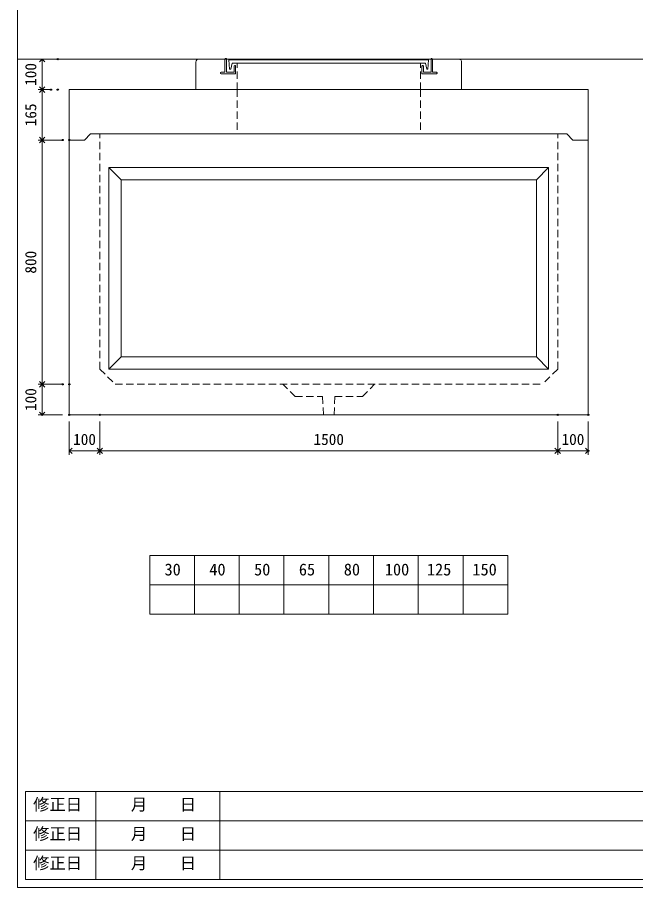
# Model space of a CAD drawing. Units: millimetres, scale not verified. Extents: x -6420 to 6420, y -3016 to 3016.
# Drawn here: x -1740 to 286, y -2684 to 166 of the extents above; entities that cross this region are included whole.
import ezdxf
from ezdxf.enums import TextEntityAlignment as Align

# ---------------------------------------------------------------- set-up
doc = ezdxf.new("R2010")
doc.units = ezdxf.units.MM
doc.header["$LTSCALE"] = 20
doc.header["$PDMODE"] = 32
doc.header["$PDSIZE"] = 4
doc.linetypes.add('DASHED1', pattern=[1.8, 1.2, -0.6])
doc.layers.add('0-1_Defpoints', color=7, linetype='Continuous')
for name, color, linetype, lineweight in [('0-2_waku', 7, 'Continuous', 18), ('0-3_gaikei', 7, 'Continuous', 18), ('0-4_kakure', 7, 'DASHED1', 5), ('0-5_sunpou', 7, 'Continuous', 5), ('0-8_uchigawa', 6, 'Continuous', 18), ('0-A_futa', 3, 'Continuous', 18), ('0-B_GL', 4, 'Continuous', 18), ('0-D_文字１', 7, 'Continuous', 18)]:
    doc.layers.add(name, color=color, linetype=linetype, lineweight=lineweight)
doc.styles.add('ＭＳ ゴシック', font='')
doc.styles.get('ＭＳ ゴシック').set_extended_font_data('MS Gothic')

# ---------------------------------------------------------------- blocks, each defined once
blk = doc.blocks.new('_Open90')
at = {"layer": '0-5_sunpou'}
blk.add_line((0, 0), (-1, 0), dxfattribs=at)
blk.add_lwpolyline([(-0.5, 0.5), (0, 0), (-0.5, -0.5)], dxfattribs=at)
blk = doc.blocks.new('D64')
at = {"layer": '0-1_Defpoints'}
for p in [(1013.24, 2375.17), (924.21, 1575.17), (1013.24, 1575.17)]:
    blk.add_point(p, dxfattribs=at)
at = {"layer": '0-5_sunpou'}
for p, q in [((991.24, 2375.17), (911.21, 2375.17)), ((924.21, 2357.17), (924.21, 1593.17)), ((991.24, 1575.17), (911.21, 1575.17))]:
    blk.add_line(p, q, dxfattribs=at)
at = {"layer": '0-5_sunpou', "xscale": 18, "yscale": 18}
for p, rotation in [((924.21, 2375.17), 90), ((924.21, 1575.17), 270)]:
    blk.add_blockref('_Open90', p, dxfattribs=dict(at, rotation=rotation))
at = {"layer": '0-5_sunpou', "style": 'ＭＳ ゴシック'}
blk.add_text('800', height=36.66, rotation=90, dxfattribs=at).set_placement((916.21, 1937.67), align=Align.BOTTOM_LEFT)
blk = doc.blocks.new('D65')
at = {"layer": '0-1_Defpoints'}
for p in [(991.24, 1575.17), (924.21, 1475.17), (1013.24, 1475.17)]:
    blk.add_point(p, dxfattribs=at)
at = {"layer": '0-5_sunpou'}
for p, q in [((969.24, 1575.17), (911.21, 1575.17)), ((924.21, 1557.17), (924.21, 1493.17)), ((991.24, 1475.17), (911.21, 1475.17))]:
    blk.add_line(p, q, dxfattribs=at)
at = {"layer": '0-5_sunpou', "xscale": 18, "yscale": 18}
for p, rotation in [((924.21, 1575.17), 90), ((924.21, 1475.17), 270)]:
    blk.add_blockref('_Open90', p, dxfattribs=dict(at, rotation=rotation))
at = {"layer": '0-5_sunpou', "style": 'ＭＳ ゴシック'}
blk.add_text('100', height=36.66, rotation=90, dxfattribs=at).set_placement((916.21, 1487.67), align=Align.BOTTOM_LEFT)
blk = doc.blocks.new('D66')
at = {"layer": '0-1_Defpoints'}
for p in [(1013.24, 1475.17), (1113.24, 1475.17), (1113.24, 1357.46)]:
    blk.add_point(p, dxfattribs=at)
at = {"layer": '0-5_sunpou'}
for p, q in [((1013.24, 1453.17), (1013.24, 1344.46)), ((1113.24, 1453.17), (1113.24, 1344.46)), ((1031.24, 1357.46), (1095.24, 1357.46))]:
    blk.add_line(p, q, dxfattribs=at)
at = {"layer": '0-5_sunpou', "xscale": 18, "yscale": 18, "rotation": 180}
blk.add_blockref('_Open90', (1013.24, 1357.46), dxfattribs=at)
at = {"layer": '0-5_sunpou', "xscale": 18, "yscale": 18}
blk.add_blockref('_Open90', (1113.24, 1357.46), dxfattribs=at)
at = {"layer": '0-5_sunpou', "style": 'ＭＳ ゴシック'}
blk.add_text('100', height=36.66, dxfattribs=at).set_placement((1025.74, 1365.46), align=Align.BOTTOM_LEFT)
blk = doc.blocks.new('D67')
at = {"layer": '0-1_Defpoints'}
for p in [(1113.24, 1475.17), (2613.24, 1475.17), (2613.24, 1357.46)]:
    blk.add_point(p, dxfattribs=at)
at = {"layer": '0-5_sunpou'}
for p, q in [((1113.24, 1453.17), (1113.24, 1344.46)), ((2613.24, 1453.17), (2613.24, 1344.46)), ((1131.24, 1357.46), (2595.24, 1357.46))]:
    blk.add_line(p, q, dxfattribs=at)
at = {"layer": '0-5_sunpou', "xscale": 18, "yscale": 18, "rotation": 180}
blk.add_blockref('_Open90', (1113.24, 1357.46), dxfattribs=at)
at = {"layer": '0-5_sunpou', "xscale": 18, "yscale": 18}
blk.add_blockref('_Open90', (2613.24, 1357.46), dxfattribs=at)
at = {"layer": '0-5_sunpou', "style": 'ＭＳ ゴシック'}
blk.add_text('1500', height=36.66, dxfattribs=at).set_placement((1813.24, 1365.46), align=Align.BOTTOM_LEFT)
blk = doc.blocks.new('D68')
at = {"layer": '0-1_Defpoints'}
for p in [(2613.24, 1475.17), (2713.24, 1475.17), (2713.24, 1357.46)]:
    blk.add_point(p, dxfattribs=at)
at = {"layer": '0-5_sunpou'}
for p, q in [((2613.24, 1453.17), (2613.24, 1344.46)), ((2713.24, 1453.17), (2713.24, 1344.46)), ((2631.24, 1357.46), (2695.24, 1357.46))]:
    blk.add_line(p, q, dxfattribs=at)
at = {"layer": '0-5_sunpou', "xscale": 18, "yscale": 18, "rotation": 180}
blk.add_blockref('_Open90', (2613.24, 1357.46), dxfattribs=at)
at = {"layer": '0-5_sunpou', "xscale": 18, "yscale": 18}
blk.add_blockref('_Open90', (2713.24, 1357.46), dxfattribs=at)
at = {"layer": '0-5_sunpou', "style": 'ＭＳ ゴシック'}
blk.add_text('100', height=36.66, dxfattribs=at).set_placement((2625.74, 1365.46), align=Align.BOTTOM_LEFT)
blk = doc.blocks.new('D53')
at = {"layer": '0-1_Defpoints'}
for p in [(975.38, 2640.17), (924.21, 2540.17), (975.38, 2540.17)]:
    blk.add_point(p, dxfattribs=at)
at = {"layer": '0-5_sunpou'}
for p, q in [((953.38, 2640.17), (911.21, 2640.17)), ((924.21, 2622.17), (924.21, 2558.17)), ((953.38, 2540.17), (911.21, 2540.17))]:
    blk.add_line(p, q, dxfattribs=at)
at = {"layer": '0-5_sunpou', "xscale": 18, "yscale": 18}
for p, rotation in [((924.21, 2640.17), 90), ((924.21, 2540.17), 270)]:
    blk.add_blockref('_Open90', p, dxfattribs=dict(at, rotation=rotation))
at = {"layer": '0-5_sunpou', "style": 'ＭＳ ゴシック'}
blk.add_text('100', height=36.66, rotation=90, dxfattribs=at).set_placement((916.21, 2552.67), align=Align.BOTTOM_LEFT)
blk = doc.blocks.new('D54')
at = {"layer": '0-1_Defpoints'}
for p in [(953.38, 2540.17), (924.21, 2375.17), (991.24, 2375.17)]:
    blk.add_point(p, dxfattribs=at)
at = {"layer": '0-5_sunpou'}
for p, q in [((931.38, 2540.17), (911.21, 2540.17)), ((924.21, 2522.17), (924.21, 2393.17)), ((969.24, 2375.17), (911.21, 2375.17))]:
    blk.add_line(p, q, dxfattribs=at)
at = {"layer": '0-5_sunpou', "xscale": 18, "yscale": 18}
for p, rotation in [((924.21, 2540.17), 90), ((924.21, 2375.17), 270)]:
    blk.add_blockref('_Open90', p, dxfattribs=dict(at, rotation=rotation))
at = {"layer": '0-5_sunpou', "style": 'ＭＳ ゴシック'}
blk.add_text('165', height=36.66, rotation=90, dxfattribs=at).set_placement((916.21, 2420.17), align=Align.BOTTOM_LEFT)

msp = doc.modelspace()

# ---------------------------------------------------------------- linework, layer by layer
at = {"layer": '0-2_waku'}
for p, q in [((-1739.54, 3016.31), (-1739.54, -2683.69)), ((-1306.21, -1596.36), (-1306.21, -1788.36)), ((-1306.21, -1596.36), (-1306.21, -1788.36)), ((-1306.21, -1596.36), (-1306.21, -1788.36)), ((-1306.21, -1596.36), (-1306.21, -1788.36)), ((-1306.21, -1596.36), (-132.87, -1596.36)), ((-1159.54, -1596.36), (-1159.54, -1788.36)), ((-1012.87, -1596.36), (-1012.87, -1788.36)), ((-1012.87, -1596.36), (-1012.87, -1788.36)), ((-866.21, -1596.36), (-866.21, -1788.36)), ((-719.54, -1596.36), (-719.54, -1788.36)), ((-572.87, -1596.36), (-572.87, -1788.36)), ((-426.21, -1596.36), (-426.21, -1788.36)), ((-279.54, -1596.36), (-279.54, -1788.36)), ((-132.87, -1596.36), (-132.87, -1788.36)), ((-1306.21, -1692.36), (-132.87, -1692.36)), ((-1306.21, -1788.36), (-132.87, -1788.36)), ((-1306.21, -1788.36), (-132.87, -1788.36)), ((-1712.87, -2369.03), (-1712.87, -2657.03)), ((-1712.87, -2369.03), (991.13, -2369.03)), ((-1482.87, -2369.03), (-1482.87, -2657.03)), ((-1076.21, -2369.03), (-1076.21, -2657.03)), ((-1076.21, -2369.03), (-1076.21, -2657.03)), ((-1712.87, -2465.03), (991.13, -2465.03)), ((-1712.87, -2561.03), (607.13, -2561.03)), ((-1712.87, -2657.03), (991.13, -2657.03)), ((-1739.54, -2683.69), (6420.46, -2683.69))]:
    msp.add_line(p, q, dxfattribs=at)
at = {"layer": '0-3_gaikei'}
for p, q in [((-1144.54, 29.64), (-1059.54, 29.64)), ((-379.54, 29.64), (-294.54, 29.64)), ((-1154.54, -70.36), (-1154.54, 19.64)), ((-284.54, -70.36), (-284.54, 19.64)), ((-1569.54, -70.36), (130.46, -70.36)), ((-1569.54, -70.36), (130.46, -70.36)), ((-1569.54, -70.36), (130.46, -70.36)), ((-1569.54, -70.36), (130.46, -70.36)), ((-1569.54, -85.36), (-1569.54, -70.36)), ((-1154.54, -70.36), (-284.54, -70.36)), ((-1154.54, -70.36), (-284.54, -70.36)), ((-1499.54, -215.36), (-1519.54, -235.36)), ((-1499.54, -215.36), (-1519.54, -235.36)), ((-1499.54, -215.36), (-1519.54, -235.36)), ((-1499.54, -215.36), (-1519.54, -235.36)), ((-1499.54, -215.36), (-1519.54, -235.36)), ((-1499.54, -215.36), (-1519.54, -235.36)), ((-1499.54, -215.36), (-1519.54, -235.36)), ((-1499.54, -215.36), (-1519.54, -235.36)), ((-1499.54, -215.36), (-1519.54, -235.36)), ((-1499.54, -215.36), (-1519.54, -235.36)), ((-1499.54, -215.36), (-1519.54, -235.36)), ((-1499.54, -215.36), (-1519.54, -235.36)), ((-1499.54, -215.36), (-1519.54, -235.36)), ((-1499.54, -215.36), (-1519.54, -235.36)), ((-1499.54, -215.36), (-1519.54, -235.36)), ((-1499.54, -215.36), (-1519.54, -235.36)), ((-1499.54, -215.36), (60.46, -215.36)), ((-1499.54, -215.36), (60.46, -215.36)), ((-1499.54, -215.36), (60.46, -215.36)), ((-1499.54, -215.36), (60.46, -215.36)), ((-1499.54, -215.36), (60.46, -215.36)), ((-1499.54, -215.36), (60.46, -215.36)), ((-1499.54, -215.36), (60.46, -215.36)), ((-1499.54, -215.36), (60.46, -215.36)), ((-1499.54, -215.36), (60.46, -215.36)), ((-1499.54, -215.36), (60.46, -215.36)), ((-1499.54, -215.36), (60.46, -215.36)), ((-1499.54, -215.36), (60.46, -215.36)), ((-1499.54, -215.36), (60.46, -215.36)), ((-1499.54, -215.36), (60.46, -215.36)), ((-1499.54, -215.36), (60.46, -215.36)), ((-1499.54, -215.36), (60.46, -215.36)), ((60.46, -215.36), (80.46, -235.36)), ((60.46, -215.36), (80.46, -235.36)), ((60.46, -215.36), (80.46, -235.36)), ((60.46, -215.36), (80.46, -235.36)), ((60.46, -215.36), (80.46, -235.36)), ((60.46, -215.36), (80.46, -235.36)), ((60.46, -215.36), (80.46, -235.36)), ((60.46, -215.36), (80.46, -235.36)), ((60.46, -215.36), (80.46, -235.36)), ((60.46, -215.36), (80.46, -235.36)), ((60.46, -215.36), (80.46, -235.36)), ((60.46, -215.36), (80.46, -235.36)), ((60.46, -215.36), (80.46, -235.36)), ((60.46, -215.36), (80.46, -235.36)), ((60.46, -215.36), (80.46, -235.36)), ((60.46, -215.36), (80.46, -235.36)), ((-1569.54, -235.36), (-1519.54, -235.36)), ((-1569.54, -235.36), (-1519.54, -235.36)), ((-1569.54, -235.36), (-1519.54, -235.36)), ((-1569.54, -235.36), (-1519.54, -235.36)), ((-1569.54, -235.36), (-1519.54, -235.36)), ((-1569.54, -235.36), (-1519.54, -235.36)), ((-1569.54, -235.36), (-1519.54, -235.36)), ((-1569.54, -235.36), (-1519.54, -235.36)), ((-1569.54, -235.36), (-1519.54, -235.36)), ((-1569.54, -235.36), (-1519.54, -235.36)), ((-1569.54, -235.36), (-1519.54, -235.36)), ((-1569.54, -235.36), (-1519.54, -235.36)), ((-1569.54, -235.36), (-1519.54, -235.36)), ((-1569.54, -235.36), (-1519.54, -235.36)), ((-1569.54, -235.36), (-1519.54, -235.36)), ((-1569.54, -235.36), (-1519.54, -235.36)), ((-1569.54, -235.36), (-1519.54, -235.36)), ((-1569.54, -235.36), (-1519.54, -235.36)), ((-1569.54, -235.36), (-1519.54, -235.36)), ((-1569.54, -235.36), (-1519.54, -235.36)), ((-1569.54, -235.36), (-1519.54, -235.36)), ((80.46, -235.36), (130.46, -235.36)), ((80.46, -235.36), (130.46, -235.36)), ((80.46, -235.36), (130.46, -235.36)), ((80.46, -235.36), (130.46, -235.36)), ((80.46, -235.36), (130.46, -235.36)), ((80.46, -235.36), (130.46, -235.36)), ((80.46, -235.36), (130.46, -235.36)), ((80.46, -235.36), (130.46, -235.36)), ((80.46, -235.36), (130.46, -235.36)), ((80.46, -235.36), (130.46, -235.36)), ((80.46, -235.36), (130.46, -235.36)), ((80.46, -235.36), (130.46, -235.36)), ((80.46, -235.36), (130.46, -235.36)), ((80.46, -235.36), (130.46, -235.36)), ((80.46, -235.36), (130.46, -235.36)), ((80.46, -235.36), (130.46, -235.36)), ((-1569.54, -1135.36), (130.46, -1135.36))]:
    msp.add_line(p, q, dxfattribs=at)
for points in [[(-1569.54, -70.36), (-1569.54, -235.36), (-1569.54, -1135.36)], [(130.46, -1135.36), (130.46, -235.36), (130.46, -70.36)]]:
    msp.add_lwpolyline(points, dxfattribs=at)
for centre, radius, start, end in [((-1145.12, 20.22), 9.44, 86.47383, 183.52617), ((-294.21, 19.97), 9.68, 358.04251, 91.95749)]:
    msp.add_arc(centre, radius, start, end, dxfattribs=at)
at = {"layer": '0-4_kakure'}
for p, q in [((-1019.54, -70.36), (-1019.54, 16.14)), ((-419.54, -70.36), (-419.54, 16.14)), ((-1019.54, -70.36), (-1019.54, -215.36)), ((-419.54, -70.36), (-419.54, -215.36)), ((-1469.54, -985.36), (-1469.54, -215.36)), ((30.46, -985.36), (30.46, -215.36)), ((-1469.54, -985.36), (-1419.54, -1035.36)), ((30.46, -985.36), (-19.54, -1035.36)), ((-1419.54, -1035.36), (-19.54, -1035.36)), ((-829.54, -1075.36), (-869.54, -1035.36)), ((-829.54, -1075.36), (-739.54, -1075.36)), ((-739.54, -1075.36), (-737.04, -1135.36)), ((-699.54, -1075.36), (-702.04, -1135.36))]:
    msp.add_line(p, q, dxfattribs=at)
msp.add_lwpolyline([(-699.54, -1075.36), (-609.54, -1075.36), (-569.54, -1035.36)], dxfattribs=at)
at = {"layer": '0-8_uchigawa'}
for p, q in [((-1439.54, -325.36), (-719.54, -325.36)), ((-1439.54, -325.36), (-1439.54, -985.36)), ((-1399.54, -365.36), (-1439.54, -325.36)), ((0.46, -325.36), (-719.54, -325.36)), ((-39.54, -365.36), (0.46, -325.36)), ((0.46, -325.36), (0.46, -985.36)), ((0.46, -325.36), (0.46, -985.36)), ((-1399.54, -365.36), (-1399.54, -945.36)), ((-1399.54, -365.36), (-719.54, -365.36)), ((-1399.54, -365.36), (-719.54, -365.36)), ((-39.54, -365.36), (-719.54, -365.36)), ((-39.54, -365.36), (-39.54, -945.36)), ((-1399.54, -945.36), (-1439.54, -985.36)), ((-1399.54, -945.36), (-719.54, -945.36)), ((-1439.54, -985.36), (-719.54, -985.36)), ((-718.85, -986.05), (0.46, -985.36))]:
    msp.add_line(p, q, dxfattribs=at)
msp.add_lwpolyline([(-719.54, -945.36), (-39.54, -945.36), (0.46, -985.36)], dxfattribs=at)
at = {"layer": '0-A_futa'}
for p, q in [((-1059.54, 29.64), (-1059.54, -13.36)), ((-1057.54, 31.64), (-1054.54, 31.64)), ((-1054.54, 31.64), (-1054.54, -13.36)), ((-384.54, 31.64), (-381.54, 31.64)), ((-384.54, 31.64), (-384.54, -13.36)), ((-379.54, 29.64), (-379.54, -13.36)), ((-1046.73, 27.14), (-392.4, 27.14)), ((-1046.73, 27.14), (-1044.24, -2.86)), ((-1036.21, 16.14), (-1040.53, -2.86)), ((-1036.21, 16.14), (-402.87, 16.14)), ((-1029.54, 6.64), (-1029.54, -13.36)), ((-1027.54, 8.64), (-1026.54, 8.64)), ((-1024.54, 6.64), (-1024.54, -18.36)), ((-414.54, 6.64), (-414.54, -18.36)), ((-411.54, 8.64), (-412.54, 8.64)), ((-409.54, 6.64), (-409.54, -13.36)), ((-402.87, 16.14), (-398.55, -2.86)), ((-392.4, 27.14), (-394.65, -2.86)), ((-1074.54, -15.36), (-1074.54, -16.36)), ((-1072.54, -13.36), (-1059.54, -13.36)), ((-1024.54, -18.36), (-1072.54, -18.36)), ((-1054.54, -13.36), (-1029.54, -13.36)), ((-1044.24, -2.86), (-1040.53, -2.86)), ((-414.54, -18.36), (-366.54, -18.36)), ((-384.54, -13.36), (-409.54, -13.36)), ((-394.65, -2.86), (-398.55, -2.86)), ((-366.54, -13.36), (-379.54, -13.36)), ((-364.54, -15.36), (-364.54, -16.36))]:
    msp.add_line(p, q, dxfattribs=at)
for centre, start, end in [((-1057.54, 29.64), 90, 180), ((-381.54, 29.64), 0, 90), ((-1027.54, 6.64), 90, 180), ((-1026.54, 6.64), 0, 90), ((-412.54, 6.64), 90, 180), ((-411.54, 6.64), 0, 90), ((-1072.54, -15.36), 90, 180), ((-1072.54, -16.36), 180, 270), ((-366.54, -15.36), 0, 90), ((-366.54, -16.36), 270, 0)]:
    msp.add_arc(centre, 2, start, end, dxfattribs=at)
at = {"layer": '0-B_GL'}
msp.add_line((-1739.54, 29.64), (6420.46, 29.64), dxfattribs=at)

# ---------------------------------------------------------------- block references
at = {"layer": '0-5_sunpou'}
for name in ['D53', 'D54', 'D64', 'D65', 'D66', 'D67', 'D68']:
    msp.add_blockref(name, (-2582.77, -2610.53), dxfattribs=at)

# ---------------------------------------------------------------- texts
at = {"layer": '0-D_文字１', "style": 'ＭＳ ゴシック'}
for s, p in [('30', (-1257.51, -1673.08)), ('40', (-1110.84, -1673.08)), ('50', (-964.18, -1673.08)), ('65', (-817.51, -1673.08)), ('80', (-670.3, -1673.08)), ('100', (-535.8, -1673.08)), ('125', (-397.95, -1673.08)), ('150', (-248.93, -1673.08)), ('修正日', (-1688.01, -2442.75)), ('\u3000\u3000月\u3000\u3000日', (-1474.47, -2442.75)), ('修正日', (-1688.01, -2538.75)), ('\u3000\u3000月\u3000\u3000日', (-1474.47, -2538.75)), ('修正日', (-1688.01, -2634.75)), ('\u3000\u3000月\u3000\u3000日', (-1474.47, -2634.75))]:
    msp.add_text(s, height=39.1, dxfattribs=at).set_placement(p, align=Align.BOTTOM_LEFT)

doc.saveas('drawing.dxf')
